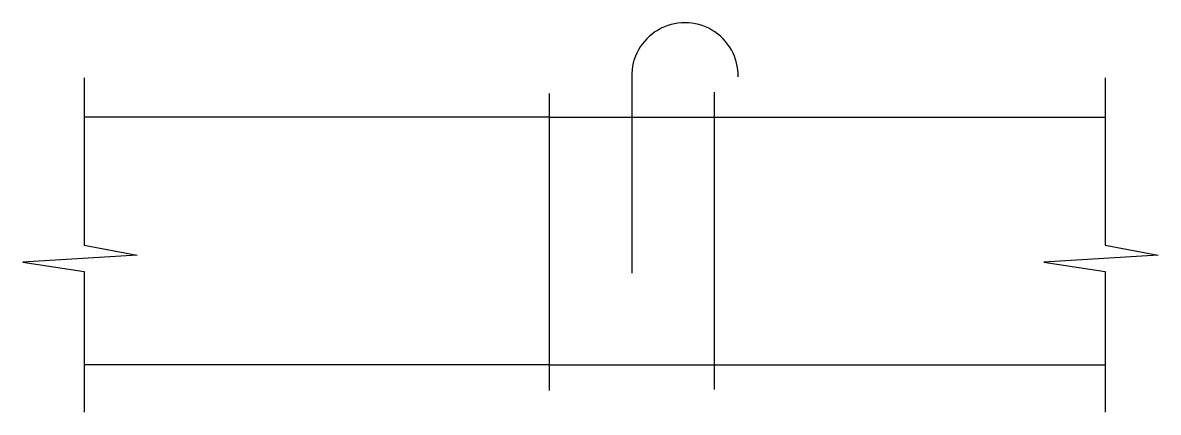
# Model space of a CAD drawing. Header units: metres. Extents: x -19891.6 to -19835.5, y -11821.8 to -11802.5.
import ezdxf

# ---------------------------------------------------------------- set-up
doc = ezdxf.new("R2010")
doc.units = ezdxf.units.M
doc.layers.add('1', color=7, linetype='Continuous')

msp = doc.modelspace()

# ---------------------------------------------------------------- linework, layer by layer
at = {"layer": '1'}
for p, q in [((-19888.56, -11805.23), (-19888.56, -11813.49)), ((-19861.52, -11805.08), (-19861.52, -11814.87)), ((-19838.13, -11805.23), (-19838.13, -11813.49)), ((-19865.6, -11805.99), (-19865.6, -11820.67)), ((-19857.44, -11805.94), (-19857.44, -11820.63)), ((-19865.6, -11807.17), (-19888.51, -11807.17)), ((-19865.6, -11807.17), (-19857.44, -11807.17)), ((-19857.44, -11807.17), (-19838.13, -11807.17)), ((-19888.56, -11813.49), (-19885.95, -11813.99)), ((-19838.13, -11813.49), (-19835.51, -11813.99)), ((-19885.95, -11813.99), (-19891.6, -11814.33)), ((-19835.51, -11813.99), (-19841.16, -11814.33)), ((-19891.6, -11814.33), (-19888.56, -11814.8)), ((-19841.16, -11814.33), (-19838.13, -11814.8)), ((-19888.56, -11814.8), (-19888.56, -11821.75)), ((-19838.13, -11814.8), (-19838.13, -11821.75)), ((-19865.6, -11819.41), (-19888.51, -11819.41)), ((-19865.6, -11819.41), (-19857.44, -11819.41)), ((-19857.44, -11819.41), (-19838.13, -11819.41))]:
    msp.add_line(p, q, dxfattribs=at)
msp.add_arc((-19858.89, -11805.13), 2.63, 358.89, 181.11, dxfattribs=at)

doc.saveas('drawing.dxf')
